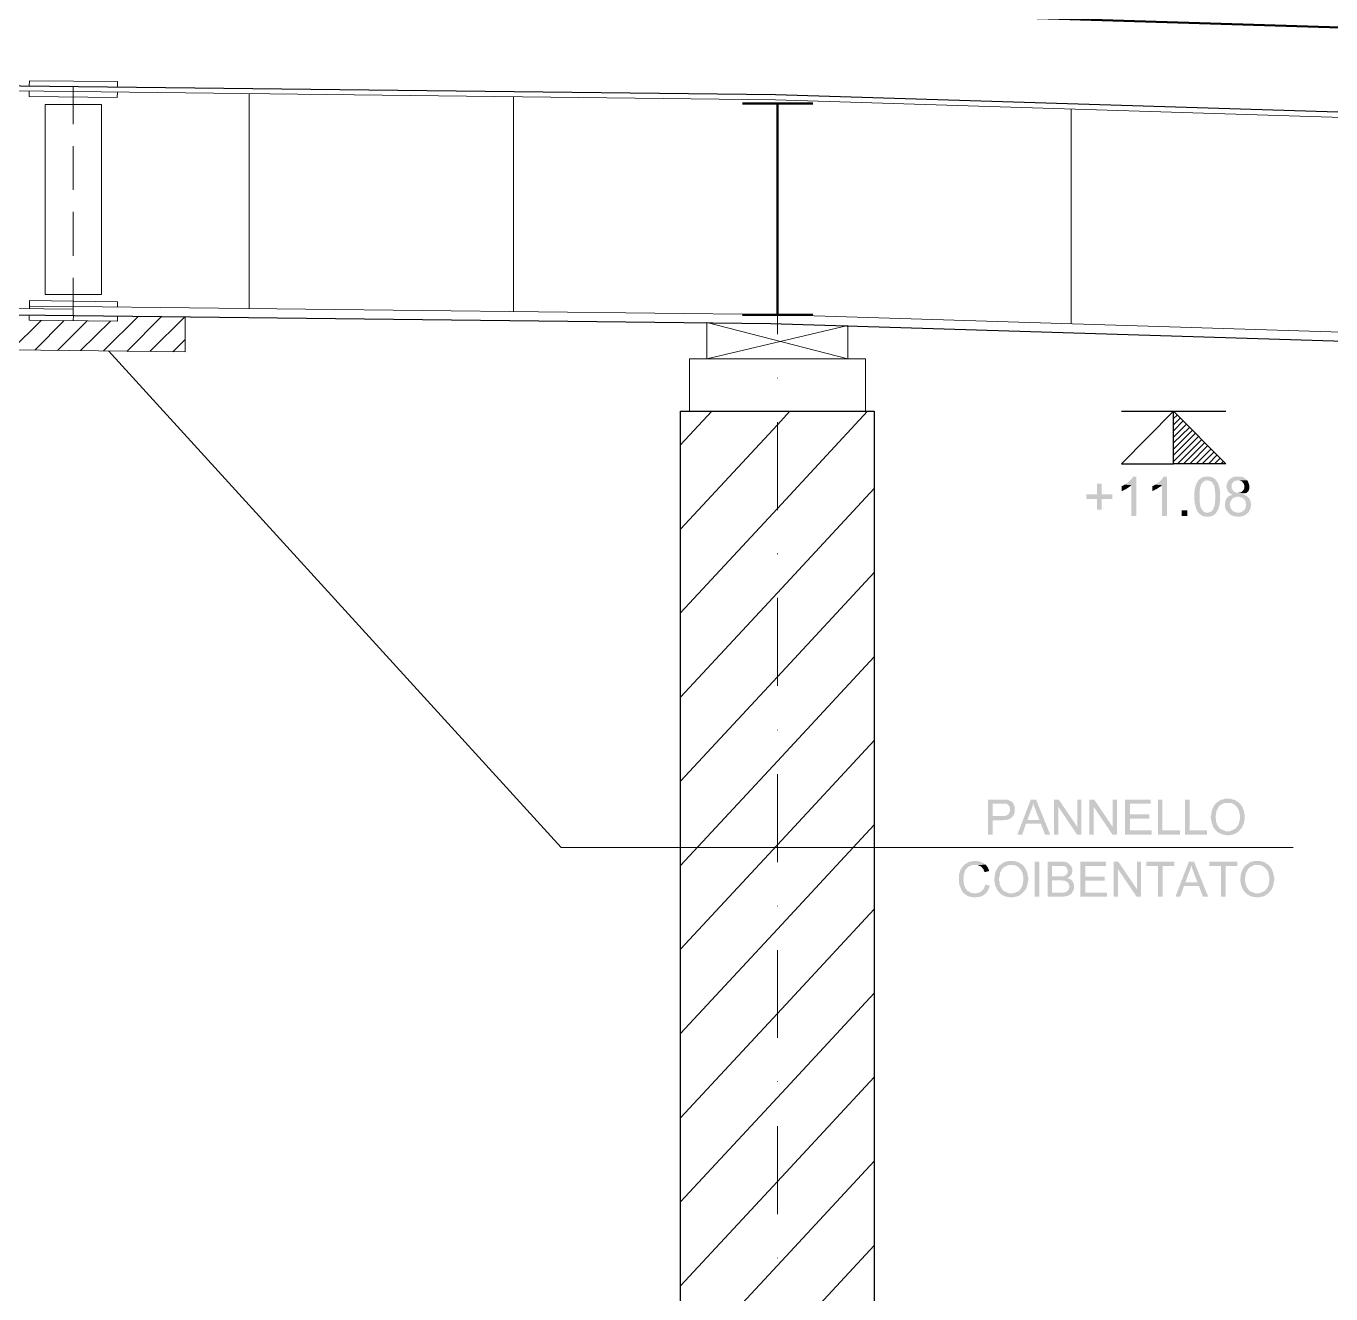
# Model space of a CAD drawing. Header units: millimetres. Extents: x 0.3 to 47.5, y 0.1 to 28.
# Drawn here: x 29.906 to 32.824, y 18.91 to 21.746 of the extents above; entities that cross this region are included whole.
import ezdxf

# ---------------------------------------------------------------- set-up
doc = ezdxf.new("R2010")
doc.units = ezdxf.units.MM
doc.layers.add('PDF _Geometria', color=7, linetype='Continuous')
doc.layers.add('PDF _Riempimenti solidi', color=7, linetype='Continuous')

msp = doc.modelspace()

# ---------------------------------------------------------------- hatches: boundary and pattern name
at = {"layer": 'PDF _Riempimenti solidi', "transparency": 33554559}
for points in [[(32.3108, 20.7224), (32.3008, 20.7224), (32.3008, 20.6982), (32.2767, 20.6982), (32.2767, 20.6882), (32.3008, 20.6882), (32.3008, 20.6641), (32.3108, 20.6641), (32.3108, 20.6882), (32.335, 20.6882), (32.335, 20.6982), (32.3108, 20.6982)], [(32.3625, 20.7199), (32.3608, 20.7191), (32.3583, 20.7174), (32.3558, 20.7166), (32.3558, 20.7057), (32.3567, 20.7057), (32.3583, 20.7066), (32.36, 20.7074), (32.3625, 20.7091), (32.365, 20.7099), (32.3675, 20.7116), (32.37, 20.7132), (32.3725, 20.7149), (32.3742, 20.7157), (32.3775, 20.7191)], [(32.3883, 20.7382), (32.3808, 20.7382), (32.38, 20.7366), (32.3792, 20.7341), (32.3775, 20.7324), (32.3742, 20.7291), (32.3708, 20.7257), (32.3683, 20.7241), (32.3667, 20.7224), (32.365, 20.7216), (32.3625, 20.7199), (32.3775, 20.7191), (32.3775, 20.6499), (32.3883, 20.6499)], [(32.4308, 20.7199), (32.4292, 20.7191), (32.4267, 20.7174), (32.4242, 20.7166), (32.4242, 20.7057), (32.425, 20.7057), (32.4283, 20.7074), (32.4308, 20.7091), (32.4333, 20.7099), (32.4358, 20.7116), (32.4408, 20.7149), (32.4425, 20.7157), (32.4442, 20.7174), (32.4458, 20.7191)], [(32.4567, 20.7382), (32.4492, 20.7382), (32.4483, 20.7366), (32.4475, 20.7341), (32.4458, 20.7324), (32.4442, 20.7307), (32.4425, 20.7291), (32.4392, 20.7257), (32.4367, 20.7241), (32.435, 20.7224), (32.4333, 20.7216), (32.4308, 20.7199), (32.4458, 20.7191), (32.4458, 20.6499), (32.4567, 20.6499)], [(32.5275, 20.7299), (32.5258, 20.7274), (32.525, 20.7257), (32.5233, 20.7232), (32.5225, 20.7216), (32.5217, 20.7191), (32.5217, 20.7182), (32.5208, 20.7157), (32.52, 20.7141), (32.52, 20.7116), (32.5192, 20.7099), (32.5192, 20.7049), (32.5183, 20.7016), (32.5183, 20.6857), (32.5192, 20.6832), (32.5192, 20.6774), (32.52, 20.6749), (32.5208, 20.6724), (32.5208, 20.6707), (32.5217, 20.6682), (32.5225, 20.6657), (32.5233, 20.6641), (32.5242, 20.6624), (32.525, 20.6607), (32.5258, 20.6591), (32.5283, 20.6566), (32.5475, 20.6574), (32.5442, 20.6574), (32.5417, 20.6582), (32.54, 20.6591), (32.5383, 20.6607), (32.5367, 20.6624), (32.535, 20.6649), (32.5342, 20.6649), (32.5342, 20.6657), (32.5333, 20.6674), (32.5325, 20.6691), (32.5317, 20.6716), (32.5317, 20.6732), (32.5308, 20.6757), (32.5308, 20.6782), (32.53, 20.6807), (32.53, 20.7074), (32.5308, 20.7099), (32.5308, 20.7124), (32.5317, 20.7149), (32.5325, 20.7166), (32.5325, 20.7182), (32.5333, 20.7207), (32.5342, 20.7216), (32.535, 20.7232), (32.5367, 20.7249), (32.5383, 20.7266), (32.54, 20.7282), (32.5425, 20.7291), (32.545, 20.7291), (32.5475, 20.7299)], [(32.5475, 20.7382), (32.5417, 20.7382), (32.5392, 20.7374), (32.5375, 20.7366), (32.535, 20.7357), (32.5333, 20.7349), (32.5317, 20.7332), (32.5308, 20.7332), (32.5292, 20.7316), (32.5275, 20.7299), (32.5483, 20.7299), (32.55, 20.7291), (32.5525, 20.7282), (32.5542, 20.7274), (32.5567, 20.7266), (32.5583, 20.7241), (32.56, 20.7224), (32.5608, 20.7207), (32.5617, 20.7191), (32.5625, 20.7174), (32.5625, 20.7157), (32.5633, 20.7132), (32.5633, 20.7116), (32.5642, 20.7091), (32.5642, 20.7032), (32.565, 20.6999), (32.565, 20.6857), (32.5642, 20.6832), (32.5642, 20.6774), (32.5633, 20.6749), (32.5633, 20.6732), (32.5625, 20.6707), (32.5617, 20.6691), (32.5617, 20.6674), (32.5608, 20.6657), (32.56, 20.6649), (32.5592, 20.6641), (32.5575, 20.6616), (32.5558, 20.6599), (32.5542, 20.6591), (32.5517, 20.6582), (32.5492, 20.6574), (32.5475, 20.6574), (32.5283, 20.6566), (32.53, 20.6549), (32.5317, 20.6532), (32.5333, 20.6524), (32.535, 20.6507), (32.5375, 20.6499), (32.54, 20.6491), (32.5425, 20.6491), (32.545, 20.6482), (32.55, 20.6482), (32.5525, 20.6491), (32.555, 20.6491), (32.5575, 20.6499), (32.5592, 20.6507), (32.5617, 20.6524), (32.5633, 20.6532), (32.5658, 20.6557), (32.5667, 20.6574), (32.5683, 20.6591), (32.57, 20.6616), (32.5708, 20.6632), (32.5717, 20.6657), (32.5725, 20.6682), (32.5733, 20.6691), (32.5733, 20.6707), (32.5742, 20.6732), (32.5742, 20.6749), (32.575, 20.6774), (32.575, 20.6799), (32.5758, 20.6824), (32.5758, 20.7057), (32.575, 20.7082), (32.575, 20.7107), (32.5742, 20.7124), (32.5742, 20.7141), (32.5733, 20.7166), (32.5725, 20.7191), (32.5717, 20.7216), (32.5708, 20.7232), (32.57, 20.7257), (32.5683, 20.7274), (32.5667, 20.7299), (32.5658, 20.7316), (32.5633, 20.7332), (32.5617, 20.7341), (32.56, 20.7357), (32.5592, 20.7357), (32.5567, 20.7366), (32.555, 20.7374), (32.5525, 20.7382), (32.55, 20.7382)], [(32.6158, 20.7382), (32.6092, 20.7382), (32.6075, 20.7374), (32.6025, 20.7357), (32.6008, 20.7349), (32.5992, 20.7332), (32.5975, 20.7316), (32.5958, 20.7307), (32.595, 20.7291), (32.5933, 20.7274), (32.5925, 20.7249), (32.5917, 20.7232), (32.59, 20.7182), (32.59, 20.7141), (32.5908, 20.7116), (32.5917, 20.7091), (32.5925, 20.7066), (32.5933, 20.7049), (32.595, 20.7032), (32.5967, 20.7016), (32.5983, 20.6999), (32.6008, 20.6991), (32.6033, 20.6974), (32.5983, 20.6957), (32.5958, 20.6949), (32.5942, 20.6932), (32.5925, 20.6916), (32.5908, 20.6899), (32.5908, 20.6891), (32.5892, 20.6874), (32.5883, 20.6849), (32.5875, 20.6832), (32.5875, 20.6807), (32.5867, 20.6782), (32.5867, 20.6707), (32.5875, 20.6682), (32.5883, 20.6657), (32.5892, 20.6641), (32.59, 20.6616), (32.5917, 20.6599), (32.5933, 20.6582), (32.595, 20.6566), (32.6158, 20.6574), (32.6133, 20.6574), (32.6108, 20.6582), (32.6092, 20.6591), (32.6067, 20.6599), (32.605, 20.6607), (32.6025, 20.6624), (32.6017, 20.6641), (32.6, 20.6666), (32.5992, 20.6682), (32.5983, 20.6707), (32.5983, 20.6732), (32.5975, 20.6757), (32.5975, 20.6774), (32.5983, 20.6799), (32.5992, 20.6824), (32.6, 20.6841), (32.6017, 20.6866), (32.6025, 20.6882), (32.6042, 20.6891), (32.6058, 20.6907), (32.6083, 20.6916), (32.6108, 20.6924), (32.6133, 20.6932), (32.6367, 20.6932), (32.635, 20.6949), (32.6333, 20.6957), (32.6308, 20.6966), (32.6283, 20.6974), (32.6308, 20.6991), (32.6333, 20.6999), (32.635, 20.7016), (32.6158, 20.7016), (32.6142, 20.7024), (32.6117, 20.7024), (32.6092, 20.7032), (32.6075, 20.7041), (32.605, 20.7057), (32.6033, 20.7091), (32.6017, 20.7116), (32.6017, 20.7199), (32.6025, 20.7216), (32.6042, 20.7241), (32.605, 20.7257), (32.6067, 20.7266), (32.6083, 20.7282), (32.6108, 20.7291), (32.6133, 20.7291), (32.6158, 20.7299), (32.6358, 20.7299), (32.6342, 20.7316), (32.6333, 20.7324), (32.6317, 20.7341), (32.63, 20.7349), (32.6275, 20.7366), (32.6258, 20.7374), (32.6233, 20.7374), (32.6208, 20.7382), (32.6183, 20.7382)], [(32.6358, 20.7299), (32.6158, 20.7299), (32.6175, 20.7299), (32.62, 20.7291), (32.6225, 20.7282), (32.6242, 20.7274), (32.6258, 20.7257), (32.6267, 20.7241), (32.6283, 20.7224), (32.6292, 20.7207), (32.63, 20.7182), (32.63, 20.7124), (32.6292, 20.7099), (32.6275, 20.7074), (32.6258, 20.7057), (32.625, 20.7049), (32.6225, 20.7032), (32.6208, 20.7024), (32.6183, 20.7024), (32.6158, 20.7016), (32.635, 20.7016), (32.6367, 20.7032), (32.6383, 20.7049), (32.6392, 20.7057), (32.64, 20.7082), (32.6408, 20.7107), (32.6408, 20.7191), (32.64, 20.7216), (32.64, 20.7241), (32.6383, 20.7257), (32.6375, 20.7282)], [(32.6367, 20.6932), (32.6158, 20.6932), (32.6183, 20.6932), (32.62, 20.6924), (32.6225, 20.6916), (32.625, 20.6907), (32.6267, 20.6899), (32.6283, 20.6882), (32.63, 20.6866), (32.6317, 20.6841), (32.6325, 20.6824), (32.6333, 20.6799), (32.6333, 20.6774), (32.6342, 20.6749), (32.6333, 20.6732), (32.6333, 20.6707), (32.6325, 20.6682), (32.6317, 20.6657), (32.63, 20.6641), (32.6283, 20.6624), (32.6275, 20.6607), (32.625, 20.6599), (32.6233, 20.6582), (32.6208, 20.6582), (32.6183, 20.6574), (32.6158, 20.6574), (32.595, 20.6566), (32.5958, 20.6549), (32.5975, 20.6541), (32.5992, 20.6524), (32.6017, 20.6516), (32.6033, 20.6507), (32.6058, 20.6499), (32.6083, 20.6491), (32.6108, 20.6491), (32.6133, 20.6482), (32.62, 20.6482), (32.6225, 20.6491), (32.625, 20.6491), (32.6267, 20.6499), (32.6292, 20.6507), (32.6317, 20.6524), (32.6333, 20.6532), (32.635, 20.6549), (32.6367, 20.6557), (32.6383, 20.6574), (32.64, 20.6591), (32.6408, 20.6616), (32.6425, 20.6632), (32.6433, 20.6657), (32.6442, 20.6682), (32.6442, 20.6699), (32.645, 20.6724), (32.645, 20.6782), (32.6442, 20.6807), (32.6433, 20.6832), (32.6433, 20.6849), (32.6417, 20.6874), (32.6408, 20.6891), (32.64, 20.6899), (32.6383, 20.6916)], [(32.0867, 20.0157), (32.0567, 20.0157), (32.0567, 19.9374), (32.0675, 19.9374), (32.0675, 19.9691), (32.0892, 19.9691), (32.0917, 19.9699), (32.0967, 19.9699), (32.0992, 19.9707), (32.1008, 19.9707), (32.1033, 19.9716), (32.1083, 19.9741), (32.1092, 19.9749), (32.1108, 19.9766), (32.1117, 19.9774), (32.0675, 19.9791), (32.0675, 20.0066), (32.0875, 20.0066), (32.1125, 20.0074), (32.1117, 20.0091), (32.11, 20.0107), (32.1083, 20.0116), (32.1067, 20.0124), (32.105, 20.0132), (32.1033, 20.0141), (32.1008, 20.0149), (32.0983, 20.0157), (32.0892, 20.0157)], [(32.1642, 20.0157), (32.1525, 20.0157), (32.1225, 19.9374), (32.1333, 19.9374), (32.1417, 19.9616), (32.175, 19.9616), (32.145, 19.9699), (32.1533, 19.9932), (32.1542, 19.9932), (32.1542, 19.9949), (32.155, 19.9974), (32.1558, 19.9991), (32.1567, 20.0016), (32.1567, 20.0032), (32.1575, 20.0057), (32.1583, 20.0082)], [(32.1642, 20.0157), (32.1583, 20.0082), (32.1583, 20.0066), (32.1592, 20.0049), (32.1592, 20.0024), (32.16, 20.0007), (32.1608, 19.9982), (32.1617, 19.9966), (32.1625, 19.9941), (32.1633, 19.9916), (32.1717, 19.9699), (32.145, 19.9699), (32.175, 19.9616), (32.1842, 19.9374), (32.1958, 19.9374)], [(32.215, 20.0157), (32.2042, 20.0157), (32.2042, 19.9374), (32.2142, 19.9374), (32.2142, 19.9991)], [(32.2658, 20.0157), (32.2567, 20.0157), (32.2567, 19.9541), (32.2558, 19.9374), (32.2658, 19.9374)], [(32.2942, 20.0157), (32.2833, 20.0157), (32.2833, 19.9374), (32.2933, 19.9374), (32.2933, 19.9991)], [(32.345, 20.0157), (32.3358, 20.0157), (32.3358, 19.9541), (32.335, 19.9374), (32.345, 19.9374)], [(32.4208, 20.0157), (32.3633, 20.0157), (32.3633, 19.9374), (32.4225, 19.9374), (32.4225, 19.9466), (32.3742, 19.9466), (32.3742, 19.9732), (32.4175, 19.9732), (32.4175, 19.9824), (32.3742, 19.9824), (32.3742, 20.0066), (32.4208, 20.0066)], [(32.4467, 20.0157), (32.4367, 20.0157), (32.4367, 19.9374), (32.4858, 19.9374), (32.4858, 19.9466), (32.4467, 19.9466)], [(32.5075, 20.0157), (32.4975, 20.0157), (32.4975, 19.9374), (32.5467, 19.9374), (32.5467, 19.9466), (32.5075, 19.9466)], [(32.5933, 20.0174), (32.5858, 20.0174), (32.5842, 20.0166), (32.5817, 20.0157), (32.58, 20.0157), (32.5775, 20.0149), (32.5758, 20.0141), (32.5742, 20.0132), (32.5725, 20.0116), (32.5708, 20.0107), (32.5692, 20.0091), (32.5933, 20.0082), (32.5992, 20.0082), (32.6017, 20.0074), (32.6033, 20.0066), (32.605, 20.0057), (32.6075, 20.0049), (32.6083, 20.0041), (32.61, 20.0024), (32.6133, 19.9991), (32.6142, 19.9974), (32.6158, 19.9957), (32.6167, 19.9932), (32.6175, 19.9916), (32.6183, 19.9899), (32.6183, 19.9882), (32.6192, 19.9857), (32.6192, 19.9841), (32.62, 19.9816), (32.62, 19.9724), (32.6192, 19.9699), (32.6192, 19.9674), (32.6183, 19.9657), (32.6183, 19.9632), (32.6175, 19.9616), (32.6167, 19.9599), (32.615, 19.9566), (32.6133, 19.9549), (32.6125, 19.9532), (32.6108, 19.9516), (32.6092, 19.9499), (32.6075, 19.9491), (32.605, 19.9482), (32.6017, 19.9466), (32.5992, 19.9457), (32.5975, 19.9449), (32.5925, 19.9449), (32.6175, 19.9449), (32.6192, 19.9466), (32.6208, 19.9482), (32.6225, 19.9499), (32.6233, 19.9516), (32.625, 19.9532), (32.6258, 19.9549), (32.6258, 19.9557), (32.6275, 19.9591), (32.6283, 19.9616), (32.6292, 19.9632), (32.6292, 19.9657), (32.63, 19.9674), (32.63, 19.9699), (32.6308, 19.9724), (32.6308, 19.9816), (32.63, 19.9832), (32.63, 19.9857), (32.6292, 19.9882), (32.6292, 19.9899), (32.6283, 19.9916), (32.6275, 19.9941), (32.6267, 19.9957), (32.6258, 19.9982), (32.625, 19.9999), (32.6233, 20.0024), (32.6225, 20.0041), (32.6208, 20.0057), (32.6192, 20.0074), (32.6183, 20.0082), (32.6167, 20.0099), (32.6142, 20.0107), (32.6125, 20.0124), (32.6117, 20.0124), (32.61, 20.0141), (32.6083, 20.0149), (32.6058, 20.0157), (32.6042, 20.0157), (32.6017, 20.0166), (32.6, 20.0174), (32.595, 20.0174)], [(32.1125, 20.0074), (32.0875, 20.0066), (32.0975, 20.0066), (32.0992, 20.0057), (32.1008, 20.0049), (32.1025, 20.0032), (32.1033, 20.0016), (32.1042, 20.0016), (32.105, 19.9991), (32.1058, 19.9974), (32.1058, 19.9899), (32.105, 19.9874), (32.1033, 19.9841), (32.1017, 19.9824), (32.1008, 19.9816), (32.0992, 19.9807), (32.0975, 19.9799), (32.095, 19.9791), (32.0675, 19.9791), (32.1117, 19.9774), (32.1125, 19.9791), (32.1142, 19.9807), (32.115, 19.9832), (32.1158, 19.9849), (32.1158, 19.9866), (32.1167, 19.9891), (32.1167, 19.9982), (32.1158, 19.9999), (32.115, 20.0024), (32.1142, 20.0041), (32.1142, 20.0057)], [(32.5692, 20.0091), (32.5675, 20.0082), (32.5658, 20.0066), (32.565, 20.0057), (32.5642, 20.0041), (32.5625, 20.0024), (32.5617, 20.0007), (32.5608, 19.9991), (32.5583, 19.9941), (32.5575, 19.9916), (32.5567, 19.9899), (32.5567, 19.9874), (32.5558, 19.9857), (32.5558, 19.9807), (32.555, 19.9782), (32.555, 19.9732), (32.5558, 19.9707), (32.5558, 19.9682), (32.5567, 19.9666), (32.5567, 19.9641), (32.5575, 19.9624), (32.5583, 19.9599), (32.5592, 19.9582), (32.56, 19.9557), (32.5608, 19.9541), (32.5625, 19.9516), (32.5633, 19.9499), (32.565, 19.9482), (32.5667, 19.9466), (32.5675, 19.9457), (32.5692, 19.9441), (32.5708, 19.9424), (32.5733, 19.9416), (32.5742, 19.9407), (32.5758, 19.9399), (32.5783, 19.9391), (32.5817, 19.9374), (32.5842, 19.9374), (32.5858, 19.9366), (32.5883, 19.9366), (32.5908, 19.9357), (32.5958, 19.9357), (32.5975, 19.9366), (32.6, 19.9366), (32.6017, 19.9374), (32.6042, 19.9374), (32.6058, 19.9382), (32.6083, 19.9391), (32.61, 19.9399), (32.6125, 19.9407), (32.6125, 19.9416), (32.6158, 19.9432), (32.6175, 19.9449), (32.5883, 19.9449), (32.5867, 19.9457), (32.5842, 19.9466), (32.5825, 19.9474), (32.5808, 19.9482), (32.5783, 19.9491), (32.5767, 19.9499), (32.575, 19.9516), (32.5733, 19.9532), (32.5725, 19.9549), (32.5708, 19.9566), (32.5692, 19.9599), (32.5683, 19.9624), (32.5675, 19.9641), (32.5667, 19.9666), (32.5667, 19.9707), (32.5658, 19.9732), (32.5658, 19.9799), (32.5667, 19.9824), (32.5667, 19.9849), (32.5675, 19.9874), (32.5675, 19.9899), (32.5683, 19.9916), (32.5717, 19.9982), (32.5725, 19.9999), (32.5742, 20.0007), (32.575, 20.0024), (32.5767, 20.0032), (32.5792, 20.0049), (32.5842, 20.0074), (32.5867, 20.0082), (32.5933, 20.0082)], [(32.0283, 19.8782), (32.0242, 19.8782), (32.0217, 19.8774), (32.0192, 19.8774), (32.0175, 19.8766), (32.015, 19.8766), (32.0133, 19.8757), (32.0117, 19.8749), (32.0092, 19.8732), (32.0075, 19.8724), (32.0058, 19.8716), (32.0042, 19.8699), (32.0025, 19.8682), (32.0008, 19.8666), (32, 19.8649), (31.9983, 19.8632), (31.9975, 19.8616), (31.9958, 19.8599), (31.9958, 19.8591), (31.995, 19.8574), (31.9933, 19.8541), (31.9933, 19.8516), (31.9925, 19.8499), (31.9917, 19.8474), (31.9917, 19.8299), (31.9925, 19.8274), (31.9925, 19.8249), (31.9933, 19.8232), (31.9942, 19.8207), (31.995, 19.8191), (31.9958, 19.8174), (31.9967, 19.8149), (31.9975, 19.8132), (31.9983, 19.8107), (32, 19.8091), (32.0017, 19.8074), (32.0025, 19.8057), (32.0042, 19.8049), (32.0275, 19.8057), (32.0242, 19.8057), (32.0225, 19.8066), (32.02, 19.8066), (32.0183, 19.8074), (32.0158, 19.8082), (32.0142, 19.8099), (32.0125, 19.8107), (32.0108, 19.8116), (32.0092, 19.8132), (32.0083, 19.8149), (32.0067, 19.8166), (32.0058, 19.8182), (32.005, 19.8207), (32.0042, 19.8232), (32.0033, 19.8249), (32.0033, 19.8266), (32.0025, 19.8291), (32.0025, 19.8357), (32.0017, 19.8382), (32.0025, 19.8407), (32.0025, 19.8474), (32.0033, 19.8491), (32.0042, 19.8516), (32.0042, 19.8532), (32.005, 19.8549), (32.0058, 19.8574), (32.0075, 19.8591), (32.0083, 19.8607), (32.01, 19.8624), (32.0117, 19.8641), (32.0133, 19.8649), (32.0133, 19.8657), (32.0158, 19.8666), (32.0192, 19.8682), (32.0217, 19.8691), (32.0283, 19.8691), (32.0517, 19.8699), (32.05, 19.8707), (32.0483, 19.8724), (32.0475, 19.8732), (32.045, 19.8741), (32.04, 19.8766), (32.0375, 19.8774), (32.035, 19.8774), (32.0333, 19.8782), (32.0308, 19.8782)], [(32.0517, 19.8699), (32.0283, 19.8691), (32.0342, 19.8691), (32.0358, 19.8682), (32.0375, 19.8674), (32.04, 19.8666), (32.0417, 19.8657), (32.0425, 19.8641), (32.0442, 19.8632), (32.045, 19.8616), (32.0467, 19.8599), (32.0475, 19.8574), (32.0483, 19.8557), (32.0492, 19.8532), (32.0592, 19.8557), (32.0592, 19.8566), (32.0583, 19.8591), (32.0575, 19.8607), (32.0567, 19.8624), (32.0558, 19.8649), (32.0542, 19.8666), (32.0533, 19.8682)], [(32.085, 19.8699), (32.0833, 19.8691), (32.0817, 19.8674), (32.0808, 19.8666), (32.08, 19.8649), (32.0783, 19.8632), (32.075, 19.8566), (32.0742, 19.8549), (32.0733, 19.8524), (32.0725, 19.8507), (32.0725, 19.8482), (32.0717, 19.8466), (32.0717, 19.8416), (32.0708, 19.8391), (32.0708, 19.8341), (32.0717, 19.8316), (32.0717, 19.8291), (32.0725, 19.8274), (32.0725, 19.8249), (32.0733, 19.8232), (32.0742, 19.8207), (32.075, 19.8191), (32.0758, 19.8166), (32.0767, 19.8149), (32.0783, 19.8124), (32.0792, 19.8107), (32.0808, 19.8091), (32.0825, 19.8074), (32.0833, 19.8066), (32.0867, 19.8032), (32.0892, 19.8024), (32.09, 19.8016), (32.0917, 19.8007), (32.0942, 19.7999), (32.0975, 19.7982), (32.1, 19.7982), (32.1017, 19.7974), (32.1042, 19.7974), (32.1067, 19.7966), (32.1117, 19.7966), (32.1133, 19.7974), (32.1158, 19.7974), (32.1175, 19.7982), (32.12, 19.7982), (32.1217, 19.7991), (32.1242, 19.7999), (32.1258, 19.8007), (32.1283, 19.8016), (32.1283, 19.8024), (32.1317, 19.8041), (32.1333, 19.8057), (32.1042, 19.8057), (32.1025, 19.8066), (32.1, 19.8074), (32.0983, 19.8082), (32.0967, 19.8091), (32.0942, 19.8099), (32.0925, 19.8107), (32.0892, 19.8141), (32.0883, 19.8157), (32.0867, 19.8174), (32.0858, 19.8191), (32.085, 19.8207), (32.0842, 19.8232), (32.0833, 19.8249), (32.0825, 19.8274), (32.0825, 19.8316), (32.0817, 19.8341), (32.0817, 19.8407), (32.0825, 19.8432), (32.0825, 19.8457), (32.0833, 19.8482), (32.0833, 19.8507), (32.0858, 19.8557), (32.0867, 19.8574), (32.0883, 19.8607), (32.09, 19.8616), (32.0908, 19.8632), (32.0925, 19.8641), (32.095, 19.8657), (32.0967, 19.8666), (32.0983, 19.8674), (32.1, 19.8682), (32.1025, 19.8691), (32.1092, 19.8691)], [(32.1092, 19.8782), (32.1017, 19.8782), (32.1, 19.8774), (32.0975, 19.8766), (32.0958, 19.8766), (32.0933, 19.8757), (32.0917, 19.8749), (32.09, 19.8741), (32.0883, 19.8724), (32.0867, 19.8716), (32.085, 19.8699), (32.1092, 19.8691), (32.115, 19.8691), (32.1175, 19.8682), (32.1208, 19.8666), (32.1233, 19.8657), (32.1242, 19.8649), (32.1275, 19.8616), (32.1292, 19.8599), (32.13, 19.8582), (32.1317, 19.8566), (32.1325, 19.8541), (32.1342, 19.8507), (32.1342, 19.8491), (32.135, 19.8466), (32.135, 19.8449), (32.1358, 19.8424), (32.1358, 19.8332), (32.135, 19.8307), (32.135, 19.8282), (32.1342, 19.8266), (32.1342, 19.8241), (32.1333, 19.8224), (32.1308, 19.8174), (32.1292, 19.8157), (32.1283, 19.8141), (32.1267, 19.8124), (32.125, 19.8107), (32.1233, 19.8099), (32.1208, 19.8091), (32.1175, 19.8074), (32.115, 19.8066), (32.1133, 19.8057), (32.1083, 19.8057), (32.1333, 19.8057), (32.135, 19.8074), (32.1367, 19.8091), (32.1383, 19.8107), (32.1392, 19.8124), (32.1408, 19.8141), (32.1417, 19.8157), (32.1417, 19.8166), (32.1433, 19.8199), (32.1442, 19.8224), (32.145, 19.8241), (32.145, 19.8266), (32.1458, 19.8282), (32.1458, 19.8307), (32.1467, 19.8332), (32.1467, 19.8424), (32.1458, 19.8441), (32.1458, 19.8466), (32.145, 19.8491), (32.145, 19.8507), (32.1442, 19.8524), (32.1433, 19.8549), (32.1425, 19.8566), (32.1417, 19.8591), (32.1408, 19.8607), (32.1392, 19.8632), (32.1383, 19.8649), (32.1367, 19.8666), (32.135, 19.8682), (32.1342, 19.8691), (32.1325, 19.8707), (32.13, 19.8716), (32.1283, 19.8732), (32.1275, 19.8732), (32.1258, 19.8749), (32.1242, 19.8757), (32.1217, 19.8766), (32.12, 19.8766), (32.1175, 19.8774), (32.1158, 19.8782), (32.1108, 19.8782)], [(32.2192, 19.8766), (32.19, 19.8766), (32.19, 19.7982), (32.2267, 19.7982), (32.2283, 19.7991), (32.2308, 19.7991), (32.2325, 19.7999), (32.2333, 19.7999), (32.2358, 19.8007), (32.2375, 19.8016), (32.2392, 19.8024), (32.2408, 19.8032), (32.2417, 19.8041), (32.2433, 19.8049), (32.2442, 19.8066), (32.2, 19.8074), (32.2, 19.8349), (32.2442, 19.8349), (32.2425, 19.8366), (32.2408, 19.8374), (32.2383, 19.8382), (32.2367, 19.8391), (32.2342, 19.8399), (32.2367, 19.8416), (32.2383, 19.8424), (32.2, 19.8441), (32.2, 19.8674), (32.2417, 19.8674), (32.2408, 19.8691), (32.2392, 19.8707), (32.2375, 19.8724), (32.2358, 19.8732), (32.2342, 19.8749), (32.2325, 19.8749), (32.2308, 19.8757), (32.2283, 19.8757), (32.2267, 19.8766), (32.2217, 19.8766)], [(32.3208, 19.8766), (32.2633, 19.8766), (32.2633, 19.7982), (32.3225, 19.7982), (32.3225, 19.8074), (32.2742, 19.8074), (32.2742, 19.8341), (32.3175, 19.8341), (32.3175, 19.8432), (32.2742, 19.8432), (32.2742, 19.8674), (32.3208, 19.8674)], [(32.3483, 19.8766), (32.3375, 19.8766), (32.3375, 19.7982), (32.3475, 19.7982), (32.3475, 19.8599)], [(32.3992, 19.8766), (32.39, 19.8766), (32.39, 19.8149), (32.3892, 19.7982), (32.3992, 19.7982)], [(32.4733, 19.8766), (32.4108, 19.8766), (32.4108, 19.8674), (32.4367, 19.8674), (32.4367, 19.7982), (32.4475, 19.7982), (32.4475, 19.8674), (32.4733, 19.8674)], [(32.5175, 19.8766), (32.5058, 19.8766), (32.4758, 19.7982), (32.4867, 19.7982), (32.495, 19.8224), (32.5283, 19.8224), (32.4983, 19.8307), (32.5067, 19.8541), (32.5075, 19.8541), (32.5075, 19.8557), (32.5083, 19.8582), (32.5092, 19.8599), (32.51, 19.8624), (32.51, 19.8641), (32.5117, 19.8691)], [(32.5175, 19.8766), (32.5117, 19.8691), (32.5117, 19.8674), (32.5125, 19.8657), (32.5125, 19.8632), (32.5133, 19.8616), (32.5142, 19.8591), (32.515, 19.8574), (32.5158, 19.8549), (32.5167, 19.8524), (32.525, 19.8307), (32.4983, 19.8307), (32.5283, 19.8224), (32.5375, 19.7982), (32.5492, 19.7982)], [(32.6142, 19.8766), (32.5517, 19.8766), (32.5517, 19.8674), (32.5775, 19.8674), (32.5775, 19.7982), (32.5883, 19.7982), (32.5883, 19.8674), (32.6142, 19.8674)], [(32.635, 19.8699), (32.6333, 19.8691), (32.6317, 19.8674), (32.6308, 19.8666), (32.63, 19.8649), (32.6283, 19.8632), (32.6275, 19.8616), (32.6242, 19.8549), (32.6233, 19.8524), (32.6225, 19.8507), (32.6225, 19.8482), (32.6217, 19.8466), (32.6217, 19.8416), (32.6208, 19.8391), (32.6208, 19.8341), (32.6217, 19.8316), (32.6217, 19.8291), (32.6225, 19.8274), (32.6225, 19.8249), (32.6233, 19.8232), (32.6242, 19.8207), (32.625, 19.8191), (32.6258, 19.8166), (32.6267, 19.8149), (32.6283, 19.8124), (32.6292, 19.8107), (32.6308, 19.8091), (32.6325, 19.8074), (32.6333, 19.8066), (32.635, 19.8049), (32.6367, 19.8032), (32.6392, 19.8024), (32.64, 19.8016), (32.6417, 19.8007), (32.6442, 19.7999), (32.6475, 19.7982), (32.65, 19.7982), (32.6517, 19.7974), (32.6542, 19.7974), (32.6567, 19.7966), (32.6617, 19.7966), (32.6633, 19.7974), (32.6658, 19.7974), (32.6675, 19.7982), (32.67, 19.7982), (32.6717, 19.7991), (32.6742, 19.7999), (32.6758, 19.8007), (32.6783, 19.8016), (32.6783, 19.8024), (32.68, 19.8032), (32.6817, 19.8041), (32.6833, 19.8057), (32.6542, 19.8057), (32.6525, 19.8066), (32.65, 19.8074), (32.6483, 19.8082), (32.6467, 19.8091), (32.6442, 19.8099), (32.6425, 19.8107), (32.6408, 19.8124), (32.6392, 19.8141), (32.6383, 19.8157), (32.6367, 19.8174), (32.635, 19.8207), (32.6342, 19.8232), (32.6333, 19.8249), (32.6325, 19.8274), (32.6325, 19.8316), (32.6317, 19.8341), (32.6317, 19.8407), (32.6325, 19.8432), (32.6325, 19.8457), (32.6333, 19.8482), (32.6333, 19.8507), (32.6342, 19.8524), (32.635, 19.8541), (32.6375, 19.8591), (32.6383, 19.8607), (32.64, 19.8616), (32.6408, 19.8632), (32.6425, 19.8641), (32.645, 19.8657), (32.6483, 19.8674), (32.65, 19.8682), (32.6525, 19.8691), (32.6592, 19.8691)], [(32.6592, 19.8782), (32.6517, 19.8782), (32.65, 19.8774), (32.6475, 19.8766), (32.6458, 19.8766), (32.6433, 19.8757), (32.64, 19.8741), (32.6383, 19.8724), (32.6367, 19.8716), (32.635, 19.8699), (32.6592, 19.8691), (32.665, 19.8691), (32.6675, 19.8682), (32.6708, 19.8666), (32.6733, 19.8657), (32.6742, 19.8649), (32.6758, 19.8632), (32.6775, 19.8616), (32.6792, 19.8599), (32.68, 19.8582), (32.6817, 19.8566), (32.6825, 19.8541), (32.6833, 19.8524), (32.6842, 19.8507), (32.6842, 19.8491), (32.685, 19.8466), (32.685, 19.8449), (32.6858, 19.8424), (32.6858, 19.8332), (32.685, 19.8307), (32.685, 19.8282), (32.6842, 19.8266), (32.6842, 19.8241), (32.6833, 19.8224), (32.6825, 19.8207), (32.6808, 19.8174), (32.6792, 19.8157), (32.6783, 19.8141), (32.6767, 19.8124), (32.675, 19.8107), (32.6733, 19.8099), (32.6708, 19.8091), (32.6675, 19.8074), (32.665, 19.8066), (32.6633, 19.8057), (32.6583, 19.8057), (32.6833, 19.8057), (32.685, 19.8074), (32.6867, 19.8091), (32.6883, 19.8107), (32.6892, 19.8124), (32.6908, 19.8141), (32.6917, 19.8157), (32.6917, 19.8166), (32.6925, 19.8182), (32.6933, 19.8199), (32.6942, 19.8224), (32.695, 19.8241), (32.695, 19.8266), (32.6958, 19.8282), (32.6958, 19.8307), (32.6967, 19.8332), (32.6967, 19.8424), (32.6958, 19.8441), (32.6958, 19.8466), (32.695, 19.8491), (32.695, 19.8507), (32.6942, 19.8524), (32.6933, 19.8549), (32.6925, 19.8566), (32.6917, 19.8591), (32.6908, 19.8607), (32.6892, 19.8632), (32.6883, 19.8649), (32.6867, 19.8666), (32.685, 19.8682), (32.6842, 19.8691), (32.6825, 19.8707), (32.68, 19.8716), (32.6783, 19.8732), (32.6775, 19.8732), (32.6758, 19.8749), (32.6742, 19.8757), (32.6717, 19.8766), (32.67, 19.8766), (32.6675, 19.8774), (32.6658, 19.8782), (32.6608, 19.8782)], [(32.2417, 19.8674), (32.2158, 19.8674), (32.225, 19.8674), (32.2267, 19.8666), (32.2283, 19.8666), (32.23, 19.8657), (32.2317, 19.8641), (32.2333, 19.8624), (32.2333, 19.8616), (32.2342, 19.8599), (32.235, 19.8582), (32.235, 19.8524), (32.2342, 19.8507), (32.2333, 19.8491), (32.2325, 19.8482), (32.2308, 19.8466), (32.2292, 19.8457), (32.2275, 19.8449), (32.2267, 19.8449), (32.225, 19.8441), (32.2, 19.8441), (32.2383, 19.8424), (32.2417, 19.8457), (32.2425, 19.8474), (32.2433, 19.8482), (32.2442, 19.8507), (32.245, 19.8524), (32.245, 19.8616), (32.2433, 19.8649), (32.2425, 19.8674)], [(32.0508, 19.8257), (32.05, 19.8232), (32.0492, 19.8207), (32.0475, 19.8174), (32.0467, 19.8149), (32.045, 19.8141), (32.0433, 19.8124), (32.0425, 19.8107), (32.0417, 19.8107), (32.04, 19.8091), (32.0383, 19.8082), (32.0358, 19.8074), (32.0342, 19.8066), (32.0317, 19.8066), (32.03, 19.8057), (32.0275, 19.8057), (32.0042, 19.8049), (32.0058, 19.8032), (32.0092, 19.8016), (32.0108, 19.7999), (32.0125, 19.7991), (32.015, 19.7991), (32.0167, 19.7982), (32.0192, 19.7974), (32.0233, 19.7974), (32.0258, 19.7966), (32.0292, 19.7966), (32.0317, 19.7974), (32.0358, 19.7974), (32.0383, 19.7982), (32.04, 19.7991), (32.0417, 19.7991), (32.0442, 19.7999), (32.0458, 19.8016), (32.0475, 19.8024), (32.0492, 19.8041), (32.05, 19.8049), (32.0517, 19.8057), (32.0533, 19.8074), (32.0542, 19.8091), (32.0558, 19.8107), (32.0575, 19.8141), (32.0583, 19.8166), (32.0592, 19.8182), (32.06, 19.8207), (32.0608, 19.8232)], [(32.2442, 19.8349), (32.2183, 19.8349), (32.2217, 19.8349), (32.2242, 19.8341), (32.2283, 19.8341), (32.23, 19.8332), (32.2308, 19.8324), (32.2333, 19.8316), (32.235, 19.8307), (32.2367, 19.8274), (32.2375, 19.8257), (32.2383, 19.8232), (32.2383, 19.8182), (32.2375, 19.8166), (32.2367, 19.8141), (32.2358, 19.8132), (32.2342, 19.8116), (32.2325, 19.8099), (32.2308, 19.8091), (32.2292, 19.8082), (32.2267, 19.8082), (32.225, 19.8074), (32.2, 19.8074), (32.2442, 19.8066), (32.2458, 19.8091), (32.2475, 19.8124), (32.2483, 19.8149), (32.2492, 19.8166), (32.2492, 19.8249), (32.2483, 19.8274), (32.2475, 19.8291), (32.2467, 19.8316), (32.245, 19.8332)]]:
    msp.add_hatch(color=256, dxfattribs=at).paths.add_polyline_path(points)

# ---------------------------------------------------------------- linework, layer by layer
at = {"layer": 'PDF _Geometria', "lineweight": 50}
msp.add_lwpolyline([(0.2525, 21.6574, -0.003601), (8.7508, 21.8566), (18.5933, 21.9307), (31.5858, 21.7816), (41.4283, 21.4782), (41.5533, 21.4732), (41.9467, 21.4574), (42.34, 21.4416), (42.7333, 21.4257), (43.1267, 21.4091), (43.52, 21.3924), (43.9133, 21.3757), (44.7, 21.3407), (45.0933, 21.3232), (45.4867, 21.3049), (46.2733, 21.2682), (46.6667, 21.2499), (47.06, 21.2307), (47.4533, 21.2107), (47.485, 21.2099)], format="xyb", dxfattribs=at)
at = {"layer": 'PDF _Geometria', "lineweight": 25}
for points in [[(8.5142, 21.6657), (18.5933, 21.7416), (31.5817, 21.5924), (41.665, 21.2816)], [(8.5142, 21.7416), (8.5142, 21.1532), (18.5925, 21.2299), (31.5708, 21.0807), (41.665, 20.7699), (41.665, 21.3557)], [(32.355, 20.8841), (32.5883, 20.8841)], [(32.4717, 20.8841), (32.355, 20.7666), (32.4717, 20.7666)], [(32.48, 20.8757), (32.4717, 20.8682)], [(32.4867, 20.8691), (32.4717, 20.8541)], [(32.4933, 20.8624), (32.4717, 20.8407)], [(32.5, 20.8549), (32.4717, 20.8266)], [(32.5075, 20.8482), (32.4717, 20.8132)], [(32.5142, 20.8416), (32.4717, 20.7991)], [(32.5208, 20.8349), (32.4717, 20.7857)], [(32.5275, 20.8274), (32.4717, 20.7716)], [(32.535, 20.8207), (32.4808, 20.7666)], [(32.5417, 20.8141), (32.4942, 20.7666)], [(32.5483, 20.8074), (32.5083, 20.7666)], [(32.5558, 20.7999), (32.5225, 20.7666)], [(32.5625, 20.7932), (32.5358, 20.7666)], [(32.5692, 20.7866), (32.55, 20.7666)], [(32.5758, 20.7791), (32.5633, 20.7666)], [(32.5833, 20.7724), (32.5775, 20.7666)]]:
    msp.add_lwpolyline(points, dxfattribs=at)
at = {"layer": 'PDF _Geometria', "lineweight": 9}
for points in [[(8.5142, 21.6532), (11.1133, 21.6732), (13.8692, 21.6941), (17.0192, 21.7182), (18.5933, 21.7299), (20.1683, 21.7124), (22.7275, 21.6824), (27.4525, 21.6282), (30.0108, 21.5991), (31.5817, 21.5807), (33.1608, 21.5316), (36.3108, 21.4349), (39.0667, 21.3499), (41.665, 21.2699)], [(29.9125, 21.6116), (29.9133, 21.6232), (30.11, 21.6216), (30.11, 21.6091)], [(30.11, 21.5974), (30.1092, 21.5857), (29.9125, 21.5882), (29.9125, 21.5999)], [(30.0108, 21.6107), (30.0108, 21.5266)], [(30.405, 21.5941), (30.405, 21.1141)], [(30.9958, 21.5874), (30.9958, 21.1074)], [(32.2425, 21.5599), (32.2425, 21.0799)], [(30.0108, 21.4774), (30.0108, 21.3791)], [(30.0108, 21.3299), (30.0108, 21.2316)], [(31.5858, 21.0566), (31.5858, 21.3082)], [(20.1683, 21.2316), (20.1683, 21.2257), (22.7275, 21.1966), (27.4525, 21.1416), (30.0108, 21.1124)], [(26.325, 21.1549), (26.325, 21.0624), (30.2617, 21.0174), (30.2617, 21.0957)], [(30.0108, 21.1824), (30.0108, 21.0982)], [(30.11, 21.1174), (30.11, 21.1291), (29.9133, 21.1316), (29.9133, 21.1191), (30.0108, 21.1182), (31.5717, 21.1007), (33.1608, 21.0516), (33.1608, 21.0457), (36.3108, 20.9482), (39.0667, 20.8632), (41.665, 20.7832)], [(29.9125, 21.0999), (29.9125, 21.0882), (30.11, 21.0857), (30.11, 21.0974)], [(29.9133, 21.1191), (29.9133, 21.1132)], [(30.0108, 21.0866), (30.0117, 21.0982)], [(30.0792, 21.0191), (30.1575, 21.0966)], [(30.1308, 21.0182), (30.2092, 21.0966)], [(30.1825, 21.0182), (30.2608, 21.0957)], [(29.8733, 21.0216), (29.9392, 21.0874)], [(29.925, 21.0207), (29.9908, 21.0874)], [(29.9758, 21.0199), (30.0425, 21.0866)], [(30.0275, 21.0199), (30.0942, 21.0857)], [(30.2342, 21.0174), (30.2617, 21.0449)], [(30.09, 21.0191), (31.1025, 19.9082), (32.7392, 19.9082)], [(31.3892, 20.8841), (31.3892, 21.0016), (31.7825, 21.0016), (31.7825, 20.8841)], [(31.5858, 20.9582), (31.5858, 20.9591)], [(31.7875, 20.8841), (31.5858, 20.6666), (31.3692, 20.4332)], [(31.6133, 20.8841), (31.5858, 20.8541), (31.3692, 20.6207)], [(31.4392, 20.8841), (31.3692, 20.8091)], [(31.5858, 20.6632), (31.5858, 20.8599)], [(31.8025, 20.7116), (31.5858, 20.4782), (31.3692, 20.2449)], [(31.5858, 20.5649), (31.5858, 20.5657)], [(31.8025, 20.5232), (31.5858, 20.2899), (31.3692, 20.0566)], [(31.5858, 20.2699), (31.5858, 20.4666)], [(31.8025, 20.3349), (31.5858, 20.1016), (31.3692, 19.8682)], [(31.5858, 20.1707), (31.5858, 20.1716)], [(31.8025, 20.1474), (31.5858, 19.9141), (31.3692, 19.6807)], [(31.5858, 19.8757), (31.5858, 20.0724)], [(31.8025, 19.9591), (31.5858, 19.7257), (31.3692, 19.4924)], [(31.8025, 19.7707), (31.5858, 19.5374), (31.3692, 19.3041)], [(31.5858, 19.7774), (31.5858, 19.7782)], [(31.5858, 19.4824), (31.5858, 19.6791)], [(31.8025, 19.5824), (31.5858, 19.3491), (31.3692, 19.1157)], [(31.8025, 19.3949), (31.5858, 19.1616), (31.3692, 18.9282)], [(31.5858, 19.3841), (31.5858, 19.3849)], [(31.5858, 19.0882), (31.5858, 19.2849)], [(31.8025, 19.2066), (31.5858, 18.9732), (31.3692, 18.7399)], [(31.8025, 19.0182), (31.5858, 18.7849), (31.3692, 18.5516)], [(31.5858, 18.9899), (31.5858, 18.9907)]]:
    msp.add_lwpolyline(points, dxfattribs=at)
for points in [[(29.9483, 21.1457), (30.0742, 21.1457), (30.0742, 21.5707), (29.9483, 21.5707)], [(31.4283, 21.0016), (31.4283, 21.0824), (31.7433, 21.0016), (31.7433, 21.0757)]]:
    msp.add_lwpolyline(points, close=True, dxfattribs=at)
at = {"layer": 'PDF _Geometria', "lineweight": 50}
for points in [[(31.665, 21.5724), (31.5075, 21.5724)], [(31.5858, 21.5724), (31.5858, 21.0999)], [(31.665, 21.0999), (31.5075, 21.0999)]]:
    msp.add_lwpolyline(points, dxfattribs=at)
at = {"layer": 'PDF _Geometria', "lineweight": 25}
for points in [[(30.405, 18.0966), (31.3692, 18.0966), (31.3692, 20.8841), (31.8025, 20.8841), (31.8025, 18.0966), (32.7675, 18.0966), (32.7675, 17.3874), (30.405, 17.3874)], [(32.4717, 20.7666), (32.4717, 20.8841), (32.5883, 20.7666)]]:
    msp.add_lwpolyline(points, close=True, dxfattribs=at)
at = {"layer": 'PDF _Riempimenti solidi', "lineweight": 25, "transparency": 33554559}
msp.add_solid([(32.5025, 20.6499), (32.5025, 20.6624), (32.49, 20.6499), (32.49, 20.6624)], dxfattribs=at)
at = {"layer": 'PDF _Riempimenti solidi', "lineweight": 9, "transparency": 33554559}
for points in [[(32.215, 20.0157), (32.2142, 19.9991), (32.2567, 19.9541), (32.2558, 19.9374)], [(32.2942, 20.0157), (32.2933, 19.9991), (32.3358, 19.9541), (32.335, 19.9374)], [(32.1717, 19.7982), (32.1717, 19.8766), (32.1608, 19.7982), (32.1608, 19.8766)], [(32.3483, 19.8766), (32.3475, 19.8599), (32.39, 19.8149), (32.3892, 19.7982)]]:
    msp.add_solid(points, dxfattribs=at)

doc.saveas('drawing.dxf')
